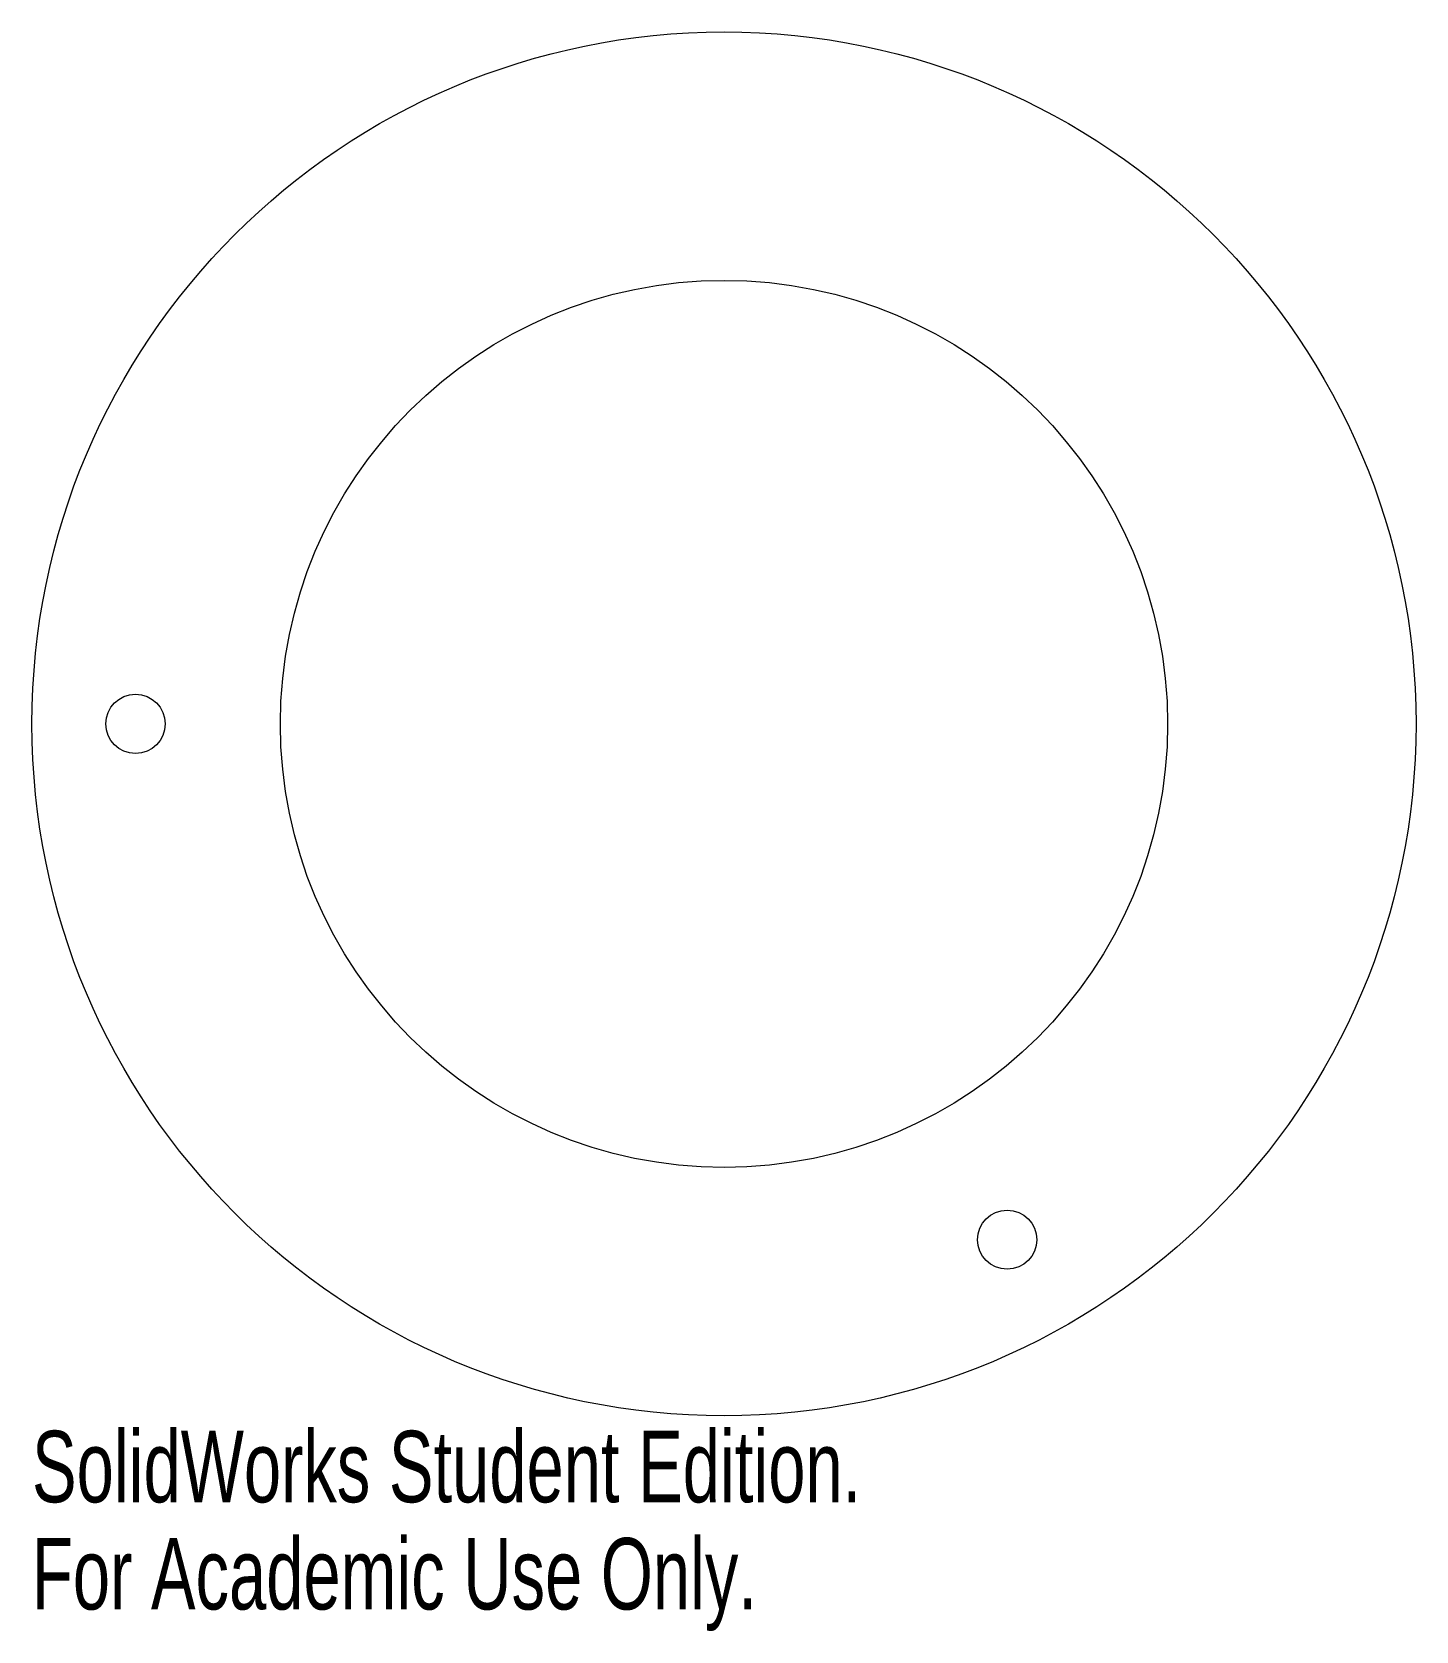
# Model space of a CAD drawing. Header units: millimetres. Extents: x -47 to 47, y -61 to 47.
import ezdxf

# ---------------------------------------------------------------- set-up
doc = ezdxf.new("R2010")
doc.units = ezdxf.units.MM
doc.styles.add('SLDTEXTSTYLE0', font='TXT', dxfattribs={"width": 0.7})

msp = doc.modelspace()

# ---------------------------------------------------------------- linework, layer by layer
at = {"color": 7, "linetype": 'Continuous', "lineweight": 15}
for centre, radius in [((0, 0), 46.8), ((0, 0), 30), ((-39.8, 0), 2), ((19.15, -34.89), 2)]:
    msp.add_circle(centre, radius, dxfattribs=at)

# ---------------------------------------------------------------- texts
at = {"color": 7, "linetype": 'Continuous', "char_height": 4.8336, "attachment_point": 1, "style": 'SLDTEXTSTYLE0'}
for s, insert in [('SolidWorks Student Edition.', (-46.8, -47.82)), ('For Academic Use Only.', (-46.8, -55.07))]:
    msp.add_mtext(s, dxfattribs=dict(at, insert=insert))

doc.saveas('drawing.dxf')
